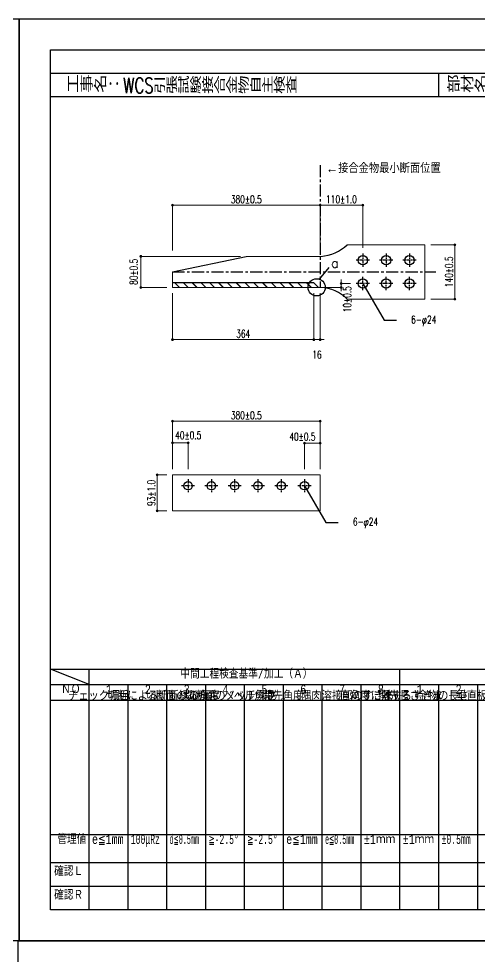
# Model space of a CAD drawing. Header units: millimetres. Extents: x 0 to 29624, y 0 to 14691.
# Drawn here: x 11191 to 12376, y 7088 to 9504 of the extents above; entities that cross this region are included whole.
import ezdxf
from ezdxf.enums import TextEntityAlignment as Align

# ---------------------------------------------------------------- set-up
doc = ezdxf.new("R2010")
doc.units = ezdxf.units.MM
doc.header["$LTSCALE"] = 5
doc.linetypes.add('CENTER1', pattern=[10, 6.25, -1.25, 1.25, -1.25])
doc.linetypes.add('JIS_08_50', pattern=[53, 50, -1.125, 0.75, -1.125])
doc.layers.get('0').update_dxf_attribs({"color": 255})
doc.layers.get('DEFPOINTS').update_dxf_attribs({"color": 255})
for name, color, linetype in [('CENTER', 2, 'JIS_08_50'), ('LAYER6', 7, 'Continuous'), ('寸法', 4, 'Continuous'), ('文字', 7, 'Continuous'), ('溶接', 241, 'Continuous'), ('金物', 142, 'Continuous')]:
    doc.layers.add(name, color=color, linetype=linetype)
doc.styles.add('DLSTANDARD1', font='monotxt.shx', dxfattribs={"width": 0.6, "bigfont": 'extfont'})
doc.styles.add('KANJI', font='simplex.shx', dxfattribs={"width": 0.7, "bigfont": 'extfont2.shx'})
doc.styles.get("Standard").update_dxf_attribs({"font": 'simplex.shx', "width": 0.7, "height": 2.5, "bigfont": '@extfont2.shx'})
doc.styles.add('SUNPOU', font='simplex.shx', dxfattribs={"width": 0.7, "bigfont": 'extfont2.shx'})
doc.styles.add('TATEGAKI', font='txt', dxfattribs={"bigfont": 'bigfont.shx'})
doc.dimstyles.new('一般寸法-小さめ', dxfattribs={"dimscale": 10, "dimtxt": 2, "dimasz": 0.5, "dimexe": 0.125, "dimexo": 1.5, "dimgap": 0.5, "dimtad": 1, "dimtxsty": 'KANJI', "dimblk": 'ORIGIN', "dimcen": 0, "dimclrd": 256, "dimclre": 256, "dimclrt": 256, "dimadec": 0, "dimazin": 0, "dimtfac": 1, "dimtmove": 2, "dimatfit": 2, "dimfxl": 0, "dimtolj": 2, "dimlwd": 5, "dimlwe": 5, "dimarcsym": 0})

# ---------------------------------------------------------------- blocks, each defined once
blk = doc.blocks.new('_Origin')
at = {"color": 0, "linetype": 'ByBlock', "lineweight": -2}
blk.add_line((0, 0), (-1, 0), dxfattribs=at)
blk.add_circle((0, 0), 0.5, dxfattribs=at)
blk = doc.blocks.new('*D606')
at = {"layer": 'DEFPOINTS', "color": 0, "linetype": 'Continuous', "transparency": 16777216}
for p in [(11586.4, 8811.7), (11950.4, 8811.7), (11950.4, 8677)]:
    blk.add_point(p, dxfattribs=at)
at = {"layer": '寸法', "linetype": 'Continuous', "lineweight": 5, "transparency": 16777216}
for p, q in [((11586.4, 8796.7), (11586.4, 8675.8)), ((11950.4, 8796.7), (11950.4, 8675.8)), ((11591.4, 8677), (11945.4, 8677))]:
    blk.add_line(p, q, dxfattribs=at)
at = {"layer": '寸法', "linetype": 'Continuous', "lineweight": 5, "transparency": 16777216, "xscale": 5, "yscale": 5, "zscale": 5, "rotation": 180}
blk.add_blockref('_Origin', (11586.4, 8677), dxfattribs=at)
at = {"layer": '寸法', "linetype": 'Continuous', "lineweight": 5, "transparency": 16777216, "xscale": 5, "yscale": 5, "zscale": 5}
blk.add_blockref('_Origin', (11950.4, 8677), dxfattribs=at)
at = {"layer": '寸法', "linetype": 'Continuous', "transparency": 16777216, "insert": (11768.4, 8692), "char_height": 20, "attachment_point": 5, "style": 'KANJI'}
blk.add_mtext('\\A2;364', dxfattribs=at)
blk = doc.blocks.new('*D607')
at = {"layer": 'DEFPOINTS', "color": 0, "linetype": 'Continuous', "transparency": 16777216}
for p in [(11950.4, 8811.7), (11966.4, 8811.7), (11966.4, 8677)]:
    blk.add_point(p, dxfattribs=at)
at = {"layer": '寸法', "linetype": 'Continuous', "lineweight": 5, "transparency": 16777216}
for p, q in [((11950.4, 8796.7), (11950.4, 8675.8)), ((11966.4, 8796.7), (11966.4, 8675.8)), ((11945.4, 8677), (11940.4, 8677)), ((11950.4, 8677), (11966.4, 8677)), ((11971.4, 8677), (11976.4, 8677))]:
    blk.add_line(p, q, dxfattribs=at)
at = {"layer": '寸法', "linetype": 'Continuous', "lineweight": 5, "transparency": 16777216, "xscale": 5, "yscale": 5, "zscale": 5}
blk.add_blockref('_Origin', (11950.4, 8677), dxfattribs=at)
at = {"layer": '寸法', "linetype": 'Continuous', "lineweight": 5, "transparency": 16777216, "xscale": 5, "yscale": 5, "zscale": 5, "rotation": 180}
blk.add_blockref('_Origin', (11966.4, 8677), dxfattribs=at)
at = {"layer": '寸法', "linetype": 'Continuous', "transparency": 16777216, "insert": (11958.4, 8638.3), "char_height": 20, "attachment_point": 5, "style": 'KANJI'}
blk.add_mtext('\\A2;16', dxfattribs=at)
blk = doc.blocks.new('*D613')
at = {"layer": 'DEFPOINTS', "color": 0, "transparency": 16777216}
for p in [(12020.8, 8821.7), (12059.4, 8821.7), (11966.4, 8811.7)]:
    blk.add_point(p, dxfattribs=at)
at = {"layer": '寸法', "lineweight": 5, "transparency": 16777216}
for p, q in [((12044.4, 8821.7), (12019.6, 8821.7)), ((12020.8, 8826.7), (12020.8, 8831.7)), ((12020.8, 8811.7), (12020.8, 8821.7)), ((11981.4, 8811.7), (12022.1, 8811.7)), ((12020.8, 8806.7), (12020.8, 8801.7))]:
    blk.add_line(p, q, dxfattribs=at)
at = {"layer": '寸法', "lineweight": 5, "transparency": 16777216, "xscale": 5, "yscale": 5, "zscale": 5}
for p, rotation in [((12020.8, 8821.7), 270), ((12020.8, 8811.7), 90)]:
    blk.add_blockref('_Origin', p, dxfattribs=dict(at, rotation=rotation))
at = {"layer": '寸法', "transparency": 16777216, "insert": (12036.1, 8781), "char_height": 20, "attachment_point": 5, "rotation": 90, "style": 'KANJI'}
blk.add_mtext('\\A2;10±0.5', dxfattribs=at)
blk = doc.blocks.new('*D620')
at = {"layer": 'DEFPOINTS', "color": 0, "ltscale": 4, "transparency": 16777216}
for p in [(12236.4, 8921.7), (12313.1, 8921.7), (12236.4, 8781.7)]:
    blk.add_point(p, dxfattribs=at)
at = {"layer": '寸法', "lineweight": 5, "ltscale": 4, "transparency": 16777216}
for p, q in [((12251.4, 8921.7), (12314.4, 8921.7)), ((12313.1, 8786.7), (12313.1, 8916.7)), ((12251.4, 8781.7), (12314.4, 8781.7))]:
    blk.add_line(p, q, dxfattribs=at)
at = {"layer": '寸法', "lineweight": 5, "ltscale": 4, "transparency": 16777216, "xscale": 5, "yscale": 5, "zscale": 5}
for p, rotation in [((12313.1, 8921.7), 90), ((12313.1, 8781.7), 270)]:
    blk.add_blockref('_Origin', p, dxfattribs=dict(at, rotation=rotation))
at = {"layer": '寸法', "ltscale": 4, "transparency": 16777216, "insert": (12298.1, 8851.7), "char_height": 20, "attachment_point": 5, "rotation": 90, "style": 'KANJI'}
blk.add_mtext('\\A2;140±0.5', dxfattribs=at)
blk = doc.blocks.new('*D631')
at = {"layer": 'DEFPOINTS', "color": 0, "ltscale": 4, "transparency": 16777216}
for p in [(11505, 8891.7), (11776.4, 8891.7), (11586.4, 8811.7)]:
    blk.add_point(p, dxfattribs=at)
at = {"layer": '寸法', "lineweight": 5, "ltscale": 4, "transparency": 16777216}
for p, q in [((11761.4, 8891.7), (11503.8, 8891.7)), ((11505, 8816.7), (11505, 8886.7)), ((11571.4, 8811.7), (11503.8, 8811.7))]:
    blk.add_line(p, q, dxfattribs=at)
at = {"layer": '寸法', "lineweight": 5, "ltscale": 4, "transparency": 16777216, "xscale": 5, "yscale": 5, "zscale": 5}
for p, rotation in [((11505, 8891.7), 90), ((11505, 8811.7), 270)]:
    blk.add_blockref('_Origin', p, dxfattribs=dict(at, rotation=rotation))
at = {"layer": '寸法', "ltscale": 4, "transparency": 16777216, "insert": (11486.3, 8851.7), "char_height": 20, "attachment_point": 5, "rotation": 90, "style": 'KANJI'}
blk.add_mtext('\\A2;80±0.5', dxfattribs=at)
blk = doc.blocks.new('*D642')
at = {"layer": 'DEFPOINTS', "color": 0, "transparency": 16777216}
for p in [(11966.4, 9023.5), (11586.4, 8891.7), (11966.4, 8891.7)]:
    blk.add_point(p, dxfattribs=at)
at = {"layer": '寸法', "lineweight": 5, "transparency": 16777216}
for p, q in [((11586.4, 8906.7), (11586.4, 9024.8)), ((11591.4, 9023.5), (11961.4, 9023.5)), ((11966.4, 8906.7), (11966.4, 9024.8))]:
    blk.add_line(p, q, dxfattribs=at)
at = {"layer": '寸法', "lineweight": 5, "transparency": 16777216, "xscale": 5, "yscale": 5, "zscale": 5, "rotation": 180}
blk.add_blockref('_Origin', (11586.4, 9023.5), dxfattribs=at)
at = {"layer": '寸法', "lineweight": 5, "transparency": 16777216, "xscale": 5, "yscale": 5, "zscale": 5}
blk.add_blockref('_Origin', (11966.4, 9023.5), dxfattribs=at)
at = {"layer": '寸法', "transparency": 16777216, "insert": (11776.4, 9038.5), "char_height": 20, "attachment_point": 5, "style": 'KANJI'}
blk.add_mtext('\\A2;380±0.5', dxfattribs=at)
blk = doc.blocks.new('*D643')
at = {"layer": 'DEFPOINTS', "color": 0, "transparency": 16777216}
for p in [(11966.4, 9023.5), (11966.4, 8891.7), (12076.4, 8898.7)]:
    blk.add_point(p, dxfattribs=at)
at = {"layer": '寸法', "lineweight": 5, "transparency": 16777216}
for p, q in [((11966.4, 8906.7), (11966.4, 9024.8)), ((12071.4, 9023.5), (11971.4, 9023.5)), ((12076.4, 8913.7), (12076.4, 9024.8))]:
    blk.add_line(p, q, dxfattribs=at)
at = {"layer": '寸法', "lineweight": 5, "transparency": 16777216, "xscale": 5, "yscale": 5, "zscale": 5, "rotation": 180}
blk.add_blockref('_Origin', (11966.4, 9023.5), dxfattribs=at)
at = {"layer": '寸法', "lineweight": 5, "transparency": 16777216, "xscale": 5, "yscale": 5, "zscale": 5}
blk.add_blockref('_Origin', (12076.4, 9023.5), dxfattribs=at)
at = {"layer": '寸法', "transparency": 16777216, "insert": (12021.4, 9038.5), "char_height": 20, "attachment_point": 5, "style": 'KANJI'}
blk.add_mtext('\\A2;110±1.0', dxfattribs=at)
blk = doc.blocks.new('*D659')
at = {"layer": 'DEFPOINTS', "color": 0, "ltscale": 4, "transparency": 16777216}
for p in [(11626.4, 8411.1), (11586.4, 8328.6), (11626.4, 8328.6)]:
    blk.add_point(p, dxfattribs=at)
at = {"layer": '寸法', "lineweight": 5, "ltscale": 4, "transparency": 16777216}
for p, q in [((11586.4, 8343.6), (11586.4, 8412.4)), ((11591.4, 8411.1), (11621.4, 8411.1)), ((11626.4, 8343.6), (11626.4, 8412.4))]:
    blk.add_line(p, q, dxfattribs=at)
at = {"layer": '寸法', "lineweight": 5, "ltscale": 4, "transparency": 16777216, "xscale": 5, "yscale": 5, "zscale": 5, "rotation": 180}
blk.add_blockref('_Origin', (11586.4, 8411.1), dxfattribs=at)
at = {"layer": '寸法', "lineweight": 5, "ltscale": 4, "transparency": 16777216, "xscale": 5, "yscale": 5, "zscale": 5}
blk.add_blockref('_Origin', (11626.4, 8411.1), dxfattribs=at)
at = {"layer": '寸法', "ltscale": 4, "transparency": 16777216, "insert": (11627, 8430.7), "char_height": 20, "attachment_point": 5, "style": 'KANJI'}
blk.add_mtext('\\A2;40±0.5', dxfattribs=at)
blk = doc.blocks.new('*D660')
at = {"layer": 'DEFPOINTS', "color": 0, "ltscale": 4, "transparency": 16777216}
for p in [(11966.4, 8410.1), (11926.4, 8328.6), (11966.4, 8328.6)]:
    blk.add_point(p, dxfattribs=at)
at = {"layer": '寸法', "lineweight": 5, "ltscale": 4, "transparency": 16777216}
for p, q in [((11926.4, 8343.6), (11926.4, 8411.3)), ((11931.4, 8410.1), (11961.4, 8410.1)), ((11966.4, 8343.6), (11966.4, 8411.3))]:
    blk.add_line(p, q, dxfattribs=at)
at = {"layer": '寸法', "lineweight": 5, "ltscale": 4, "transparency": 16777216, "xscale": 5, "yscale": 5, "zscale": 5, "rotation": 180}
blk.add_blockref('_Origin', (11926.4, 8410.1), dxfattribs=at)
at = {"layer": '寸法', "lineweight": 5, "ltscale": 4, "transparency": 16777216, "xscale": 5, "yscale": 5, "zscale": 5}
blk.add_blockref('_Origin', (11966.4, 8410.1), dxfattribs=at)
at = {"layer": '寸法', "ltscale": 4, "transparency": 16777216, "insert": (11920.8, 8427), "char_height": 20, "attachment_point": 5, "style": 'KANJI'}
blk.add_mtext('\\A2;40±0.5', dxfattribs=at)
blk = doc.blocks.new('*D661')
at = {"layer": 'DEFPOINTS', "color": 0, "ltscale": 4, "transparency": 16777216}
for p in [(11966.4, 8466.9), (11586.4, 8361.6), (11966.4, 8328.6)]:
    blk.add_point(p, dxfattribs=at)
at = {"layer": '寸法', "lineweight": 5, "ltscale": 4, "transparency": 16777216}
for p, q in [((11586.4, 8376.6), (11586.4, 8468.1)), ((11591.4, 8466.9), (11961.4, 8466.9)), ((11966.4, 8343.6), (11966.4, 8468.1))]:
    blk.add_line(p, q, dxfattribs=at)
at = {"layer": '寸法', "lineweight": 5, "ltscale": 4, "transparency": 16777216, "xscale": 5, "yscale": 5, "zscale": 5, "rotation": 180}
blk.add_blockref('_Origin', (11586.4, 8466.9), dxfattribs=at)
at = {"layer": '寸法', "lineweight": 5, "ltscale": 4, "transparency": 16777216, "xscale": 5, "yscale": 5, "zscale": 5}
blk.add_blockref('_Origin', (11966.4, 8466.9), dxfattribs=at)
at = {"layer": '寸法', "ltscale": 4, "transparency": 16777216, "insert": (11776.4, 8481.9), "char_height": 20, "attachment_point": 5, "style": 'KANJI'}
blk.add_mtext('\\A2;380±0.5', dxfattribs=at)
blk = doc.blocks.new('*D663')
at = {"layer": 'DEFPOINTS', "color": 0, "ltscale": 4, "transparency": 16777216}
for p in [(11586.4, 8328.6), (11547, 8235.6), (11586.4, 8235.6)]:
    blk.add_point(p, dxfattribs=at)
at = {"layer": '寸法', "lineweight": 5, "ltscale": 4, "transparency": 16777216}
for p, q in [((11571.4, 8328.6), (11545.8, 8328.6)), ((11547, 8323.6), (11547, 8240.6)), ((11571.4, 8235.6), (11545.8, 8235.6))]:
    blk.add_line(p, q, dxfattribs=at)
at = {"layer": '寸法', "lineweight": 5, "ltscale": 4, "transparency": 16777216, "xscale": 5, "yscale": 5, "zscale": 5}
for p, rotation in [((11547, 8328.6), 90), ((11547, 8235.6), 270)]:
    blk.add_blockref('_Origin', p, dxfattribs=dict(at, rotation=rotation))
at = {"layer": '寸法', "ltscale": 4, "transparency": 16777216, "insert": (11532, 8282.1), "char_height": 20, "attachment_point": 5, "rotation": 90, "style": 'KANJI'}
blk.add_mtext('\\A2;93±1.0', dxfattribs=at)

msp = doc.modelspace()

# ---------------------------------------------------------------- hatches: boundary and pattern name
at = {"layer": '溶接', "ltscale": 6}
h = msp.add_hatch(dxfattribs=at)
h.set_pattern_fill('JIS_LC_20', color=256, scale=0.8, angle=90)
h.set_pattern_definition([(135, (9682.385, 5732.727), (-11.31371, -11.31371), []), (135, (9682.385, 5733.047), (-11.31371, -11.31371), [])])
h.paths.add_polyline_path([(11770.385, 8811.727), (11591.385, 8811.727), (11591.385, 8823.727), (11770.385, 8823.727)])
h.paths.add_polyline_path([(11950.385, 8811.727), (11770.385, 8811.727), (11770.385, 8823.727), (11950.385, 8823.727)])
h.paths.add_polyline_path([(11948.385, 8811.727), (11950.385, 8817.727)], flags=17)

# ---------------------------------------------------------------- linework, layer by layer
at = {"linetype": 'Continuous', "lineweight": -3}
for p, q in [((11272, 9364), (14476, 9364)), ((12272, 9304), (12272, 9364)), ((11272, 9304), (14476, 9304)), ((11272, 7828), (14476, 7828)), ((11272, 7788), (14476, 7788)), ((11272, 7748), (14172, 7748)), ((11272, 7401.709), (14172, 7401.709)), ((11272, 7329.936), (14172, 7329.936)), ((11272, 7268.968), (14172, 7268.968))]:
    msp.add_line(p, q, dxfattribs=at)
for points in [[(7828, 9504), (11192, 9504), (11192, 7128), (7828, 7128)], [(11192, 9504), (14556, 9504), (14556, 7128), (11192, 7128)], [(11272, 9424), (14476, 9424), (14476, 7208), (11272, 7208)], [(11189.183, 7128), (14553.183, 7128), (14553.183, 4752), (11189.183, 4752)]]:
    msp.add_lwpolyline(points, close=True, dxfattribs=at)
at = {"layer": 'CENTER', "linetype": 'CENTER1'}
msp.add_line((11966.385, 9126.887), (11966.385, 8811.727), dxfattribs=at)
at = {"layer": 'CENTER', "color": 7, "linetype": 'CENTER1'}
msp.add_line((11586.385, 8851.727), (12264.038, 8851.727), dxfattribs=at)
at = {"layer": '寸法', "linetype": 'CENTER1', "ltscale": 0.3}
for p, q in [((12076.385, 8898.727), (12076.385, 8864.727)), ((12136.385, 8898.727), (12136.385, 8864.727)), ((12196.385, 8898.727), (12196.385, 8864.727)), ((12093.385, 8881.727), (12059.385, 8881.727)), ((12153.385, 8881.727), (12119.385, 8881.727)), ((12213.385, 8881.727), (12179.385, 8881.727)), ((12093.385, 8821.727), (12059.385, 8821.727)), ((12076.385, 8804.727), (12076.385, 8838.727)), ((12153.385, 8821.727), (12119.385, 8821.727)), ((12136.385, 8804.727), (12136.385, 8838.727)), ((12213.385, 8821.727), (12179.385, 8821.727)), ((12196.385, 8804.727), (12196.385, 8838.727)), ((11626.385, 8317.585), (11626.385, 8283.585)), ((11686.385, 8317.585), (11686.385, 8283.585)), ((11746.385, 8317.585), (11746.385, 8283.585)), ((11806.385, 8317.585), (11806.385, 8283.585)), ((11866.385, 8317.585), (11866.385, 8283.585)), ((11926.385, 8317.585), (11926.385, 8283.585)), ((11643.385, 8300.585), (11609.385, 8300.585)), ((11703.385, 8300.585), (11669.385, 8300.585)), ((11763.385, 8300.585), (11729.385, 8300.585)), ((11823.385, 8300.585), (11789.385, 8300.585)), ((11883.385, 8300.585), (11849.385, 8300.585)), ((11943.385, 8300.585), (11909.385, 8300.585))]:
    msp.add_line(p, q, dxfattribs=at)
at = {"layer": '寸法', "ltscale": 4}
msp.add_line((11964.491, 8832.624), (11989.527, 8863.011), dxfattribs=at)
at = {"layer": '寸法'}
for p, q in [((12076.385, 8821.727), (12131.028, 8727.081)), ((12131.028, 8727.081), (12163.176, 8727.081)), ((11926.385, 8300.585), (11981.028, 8205.939)), ((11981.028, 8205.939), (12013.176, 8205.939))]:
    msp.add_line(p, q, dxfattribs=at)
at = {"layer": '寸法', "linetype": 'Continuous'}
for p, q in [((11372, 7788), (11272, 7828)), ((11372, 7208), (11372, 7828)), ((12172, 7208), (12172, 7828)), ((11472, 7208), (11472, 7788)), ((11572, 7208), (11572, 7788)), ((11672, 7208), (11672, 7788)), ((11772, 7208), (11772, 7788)), ((11872, 7208), (11872, 7788)), ((11972, 7208), (11972, 7788)), ((12072, 7208), (12072, 7788)), ((12272, 7208), (12272, 7788)), ((12372, 7208), (12372, 7788))]:
    msp.add_line(p, q, dxfattribs=at)
msp.add_circle((11957.485, 8811.727), 22.04, dxfattribs=at)
at = {"layer": '溶接'}
msp.add_line((11950.385, 8823.727), (11586.385, 8823.727), dxfattribs=at)
at = {"layer": '溶接', "linetype": 'Continuous'}
msp.add_line((11950.385, 8823.727), (11962.385, 8811.727), dxfattribs=at)
at = {"layer": '金物', "lineweight": 18}
for p, q in [((12236.385, 8921.727), (12036.385, 8921.727)), ((12236.385, 8781.727), (12236.385, 8921.727)), ((11968.385, 8891.727), (11776.385, 8891.727)), ((11586.385, 8851.727), (11586.385, 8811.727)), ((11968.385, 8811.727), (11586.385, 8811.727)), ((12236.385, 8781.727), (12036.385, 8781.727)), ((11586.385, 8235.585), (11586.385, 8328.585)), ((11586.385, 8328.585), (11966.385, 8328.585)), ((11966.385, 8328.585), (11966.385, 8235.585)), ((11966.385, 8235.585), (11586.385, 8235.585))]:
    msp.add_line(p, q, dxfattribs=at)
at = {"layer": '金物'}
msp.add_line((11586.385, 8851.727), (11776.385, 8891.727), dxfattribs=at)
at = {"layer": '金物', "ltscale": 2.5}
for centre, radius in [((12076.385, 8881.727), 12), ((12136.385, 8881.727), 12), ((12196.385, 8881.727), 12), ((12076.385, 8821.727), 12), ((12136.385, 8821.727), 12), ((12196.385, 8821.727), 12), ((11626.385, 8300.585), 11), ((11686.385, 8300.585), 11), ((11746.385, 8300.585), 11), ((11806.385, 8300.585), 11), ((11866.385, 8300.585), 11), ((11926.385, 8300.585), 11)]:
    msp.add_circle(centre, radius, dxfattribs=at)
at = {"layer": '金物', "ltscale": 2}
for centre, start, end in [((11960.595, 9001.451), 274.060941, 313.550946), ((11960.595, 8702.003), 46.449054, 85.939059)]:
    msp.add_arc(centre, 110, start, end, dxfattribs=at)

# ---------------------------------------------------------------- texts
at = {"layer": 'LAYER6', "color": 0, "linetype": 'Continuous', "lineweight": -3, "width": 0.8}
for s, p in [('工事名：', (11312.009, 9314.926)), ('部材名：', (12291.834, 9314.926))]:
    msp.add_text(s, height=40, dxfattribs=at).set_placement(p)
at = {"layer": 'LAYER6', "color": 0, "linetype": 'Continuous', "lineweight": -3, "insert": (11459.858, 9352.098), "char_height": 40, "width": 924.29947, "attachment_point": 1}
msp.add_mtext('WCS引張試験接合金物自主検査', dxfattribs=at)
at = {"layer": '寸法', "ltscale": 4, "style": 'SUNPOU'}
for s, p in [('←接合金物最小断面位置', (12276.785, 9118.595)), ('a', (12014.272, 8874.511))]:
    msp.add_text(s, height=24, dxfattribs=at).set_placement(p, align=Align.MIDDLE_RIGHT)
at = {"layer": '寸法', "char_height": 20, "width": 98.97993, "attachment_point": 3}
for insert in [(12265.563, 8738.805), (12115.563, 8217.662)]:
    msp.add_mtext('6-φ24', dxfattribs=dict(at, insert=insert))
at = {"layer": '文字', "color": 0, "linetype": 'Continuous', "ltscale": 6, "style": 'DLSTANDARD1'}
for s, width, p in [('中間工程検査基準/加工（Ａ）', 0.74375, (11606.447, 7796.574)), ('ＮＯ', 0.74375, (11299.463, 7756.574)), ('1', 0.74375, (11415.207, 7756.574)), ('2', 0.74375, (11515.207, 7756.574)), ('3', 0.74375, (11615.207, 7756.574)), ('4', 0.74375, (11715.207, 7756.574)), ('5', 0.74375, (11815.207, 7756.574)), ('6', 0.74375, (11915.207, 7756.574)), ('7', 0.74375, (12015.207, 7756.574)), ('1', 0.74375, (12215.207, 7756.574)), ('2', 0.74375, (12315.207, 7756.574)), ('管理値', 0.74375, (11289.648, 7370.284)), ('e≦1mm', 0.74375, (11379.094, 7370.284)), ('100μRz', 0.6, (11479.094, 7370.284)), ('d≦0.5mm', 0.5, (11579.094, 7370.284)), ('≧-2.5°', 0.6, (11679.094, 7370.284)), ('≧-2.5°', 0.6, (11779.094, 7370.284)), ('e≦1mm', 0.74375, (11879.094, 7370.284)), ('e≦0.5mm', 0.5, (11979.094, 7370.284)), ('±1ｍｍ', 0.74375, (12179.094, 7370.284)), ('±0.5mm', 0.6, (12279.094, 7370.284)), ('確認Ｌ', 0.74375, (11281.522, 7287.593)), ('確認Ｒ', 0.74375, (11281.522, 7226.625))]:
    msp.add_text(s, height=24, dxfattribs=dict(at, width=width)).set_placement(p, align=Align.BOTTOM_LEFT)
at = {"layer": '文字', "color": 1, "linetype": 'Continuous', "ltscale": 6, "style": 'DLSTANDARD1', "width": 0.74375}
for s, p in [('8', (12115.207, 7756.574)), ('±1ｍｍ', (12079.094, 7370.284))]:
    msp.add_text(s, height=24, dxfattribs=at).set_placement(p, align=Align.BOTTOM_LEFT)
at = {"layer": '文字', "color": 0, "linetype": 'Continuous', "ltscale": 6, "style": 'TATEGAKI'}
for s, p in [('チェック項目', (11317.476, 7739.673)), ('切断による切断縁の角度', (11417.476, 7739.673)), ('切断面のあらさ', (11517.476, 7739.673)), ('切断面のノッチ深さ', (11617.476, 7739.673)), ('ベベル角度', (11717.476, 7739.673)), ('開先角度', (11817.476, 7739.673)), ('隅肉溶接部のすきま', (11917.476, 7739.673)), ('直角度に対するすきま', (12017.476, 7739.673)), ('金物の長さ', (12217.476, 7739.673)), ('垂直板平面曲がり', (12317.476, 7739.673))]:
    msp.add_text(s, height=24, dxfattribs=at).set_placement(p, align=Align.BOTTOM_LEFT)
at = {"layer": '文字', "color": 1, "linetype": 'Continuous', "ltscale": 6, "style": 'TATEGAKI'}
msp.add_text('開先長さ', height=24, dxfattribs=at).set_placement((12117.476, 7739.673), align=Align.BOTTOM_LEFT)

# ---------------------------------------------------------------- dimensions: what is measured, and where the dimension line sits
at = {"layer": '寸法'}
for p1, text, picture, middle in [((11586.385, 8891.727), '380±0.5', '*D642', (11776.385, 9038.522)), ((12076.385, 8898.727), '110±1.0', '*D643', (12021.385, 9038.522))]:
    dim = msp.add_linear_dim(base=(11966.385, 9023.522), p1=p1, p2=(11966.385, 8891.727), text=text, dimstyle='一般寸法-小さめ', dxfattribs=at)
    dim.commit()
    dim.dimension.update_dxf_attribs({"geometry": picture, "text_midpoint": middle})
at = {"layer": '寸法', "ltscale": 4}
for base, p1, p2, angle, text, picture, middle in [((12313.107, 8921.727), (12236.385, 8781.727), (12236.385, 8921.727), 90, '140±0.5', '*D620', (12298.107, 8851.727)), ((11505.02, 8891.727), (11586.385, 8811.727), (11776.385, 8891.727), 90, '80±0.5', '*D631', (11486.27, 8851.727)), ((11547.004, 8235.585), (11586.385, 8328.585), (11586.385, 8235.585), 270, '93±1.0', '*D663', (11532.004, 8282.085))]:
    dim = msp.add_linear_dim(base=base, p1=p1, p2=p2, angle=angle, text=text, dimstyle='一般寸法-小さめ', dxfattribs=at)
    dim.commit()
    dim.dimension.update_dxf_attribs({"geometry": picture, "text_midpoint": middle})
at = {"layer": '寸法'}
dim = msp.add_linear_dim(base=(12020.83, 8821.727), p1=(11966.385, 8811.727), p2=(12059.385, 8821.727), angle=90, text='10±0.5', dimstyle='一般寸法-小さめ', dxfattribs=at)
dim.commit()
dim.dimension.update_dxf_attribs({"geometry": '*D613', "text_midpoint": (12036.132, 8780.956), "dimtype": 160})
at = {"layer": '寸法', "linetype": 'Continuous'}
for base, p1, p2, picture, middle in [((11950.385, 8677.042), (11586.385, 8811.727), (11950.385, 8811.727), '*D606', (11768.385, 8692.042)), ((11966.385, 8677.042), (11950.385, 8811.727), (11966.385, 8811.727), '*D607', (11958.385, 8638.292))]:
    dim = msp.add_linear_dim(base=base, p1=p1, p2=p2, dimstyle='一般寸法-小さめ', dxfattribs=at)
    dim.commit()
    dim.dimension.update_dxf_attribs({"geometry": picture, "text_midpoint": middle})
at = {"layer": '寸法', "ltscale": 4}
dim = msp.add_linear_dim(base=(11966.385, 8466.88), p1=(11586.385, 8361.63), p2=(11966.385, 8328.585), text='380±0.5', dimstyle='一般寸法-小さめ', dxfattribs=at)
dim.commit()
dim.dimension.update_dxf_attribs({"geometry": '*D661', "text_midpoint": (11776.385, 8481.88)})
for base, p1, p2, picture, middle in [((11626.385, 8411.133), (11586.385, 8328.585), (11626.385, 8328.585), '*D659', (11626.952, 8430.654)), ((11966.385, 8410.066), (11926.385, 8328.585), (11966.385, 8328.585), '*D660', (11920.766, 8426.96))]:
    dim = msp.add_linear_dim(base=base, p1=p1, p2=p2, text='40±0.5', dimstyle='一般寸法-小さめ', dxfattribs=at)
    dim.commit()
    dim.dimension.update_dxf_attribs({"geometry": picture, "text_midpoint": middle, "dimtype": 160})

doc.saveas('drawing.dxf')
